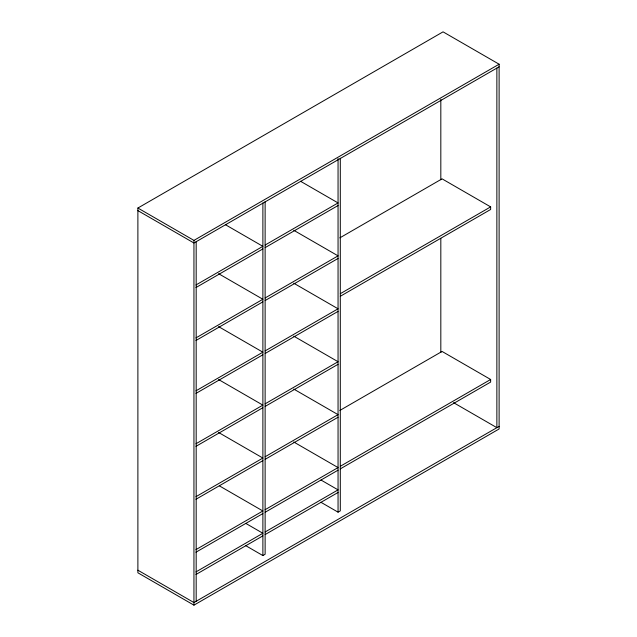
<?xml version="1.0" encoding="UTF-8"?>
<svg xmlns="http://www.w3.org/2000/svg" width="637" height="637" viewBox="0 0 637 637"><rect width="100%" height="100%" fill="white"/><g stroke="black" fill="none" stroke-linecap="round" stroke-linejoin="round"><path stroke-width="0.96" d="M137.887 208.036L443.057 31.85L499.113 64.21L499.113 428.964L193.943 605.15L137.887 572.79L137.887 208.036L193.943 240.396L499.113 64.21M499.113 66.797L193.943 242.992L137.887 210.624M195.957 284.97L262.882 246.336L225.387 224.686M265.127 245.038L338.056 202.932L300.56 181.282M195.957 287.558L262.882 248.924M265.127 247.626L338.056 205.52M339.832 237.864L442.062 178.846L490.641 206.89L490.641 209.477L340.301 296.277M195.957 337.897L262.882 299.263L218.571 273.679M265.127 297.965L338.056 255.859L293.737 230.275M195.957 340.492L262.882 301.85M265.127 300.553L338.056 258.455M340.301 293.689L490.641 206.89M195.957 390.831L262.882 352.189L218.571 326.606M265.127 350.899L338.056 308.794L293.737 283.202M195.957 393.419L262.882 354.777M265.127 353.487L338.056 311.382M195.957 443.758L262.882 405.124L218.571 379.533M265.127 403.826L338.056 361.72L293.737 336.137M195.957 446.346L262.882 407.712M265.127 406.414L338.056 364.308M339.832 410.459L442.062 351.441L490.641 379.485L490.641 382.073L340.301 468.872M195.957 496.685L262.882 458.051L218.571 432.467M265.127 456.753L338.056 414.647L293.737 389.064M195.957 499.273L262.882 460.639M265.127 459.341L338.056 417.235M195.957 549.62L262.882 510.978L219.423 485.888M265.127 509.688L338.056 467.582L293.737 441.99M340.301 466.284L490.641 379.485M195.957 552.207L262.882 513.565M265.127 512.275L338.056 470.17M195.957 571.907L262.882 533.273L245.842 523.431M265.127 531.975L338.056 489.869L321.008 480.035M195.957 574.502L262.882 535.86M265.127 534.57L338.056 492.465M245.707 545.646L262.882 555.568L265.127 554.27L265.127 201.65M320.873 502.251L338.056 512.164L340.301 510.874L340.301 158.255M499.113 426.376L193.943 602.562L137.887 570.203M453.56 402.664L496.868 427.666L496.868 68.095M440.82 99.3L440.82 179.761M440.82 238.365L440.82 352.595M338.056 158.549L338.056 512.164M262.882 202.948L262.882 555.568M196.18 241.694L196.18 601.264M193.943 240.396L193.943 605.15"/></g></svg>
